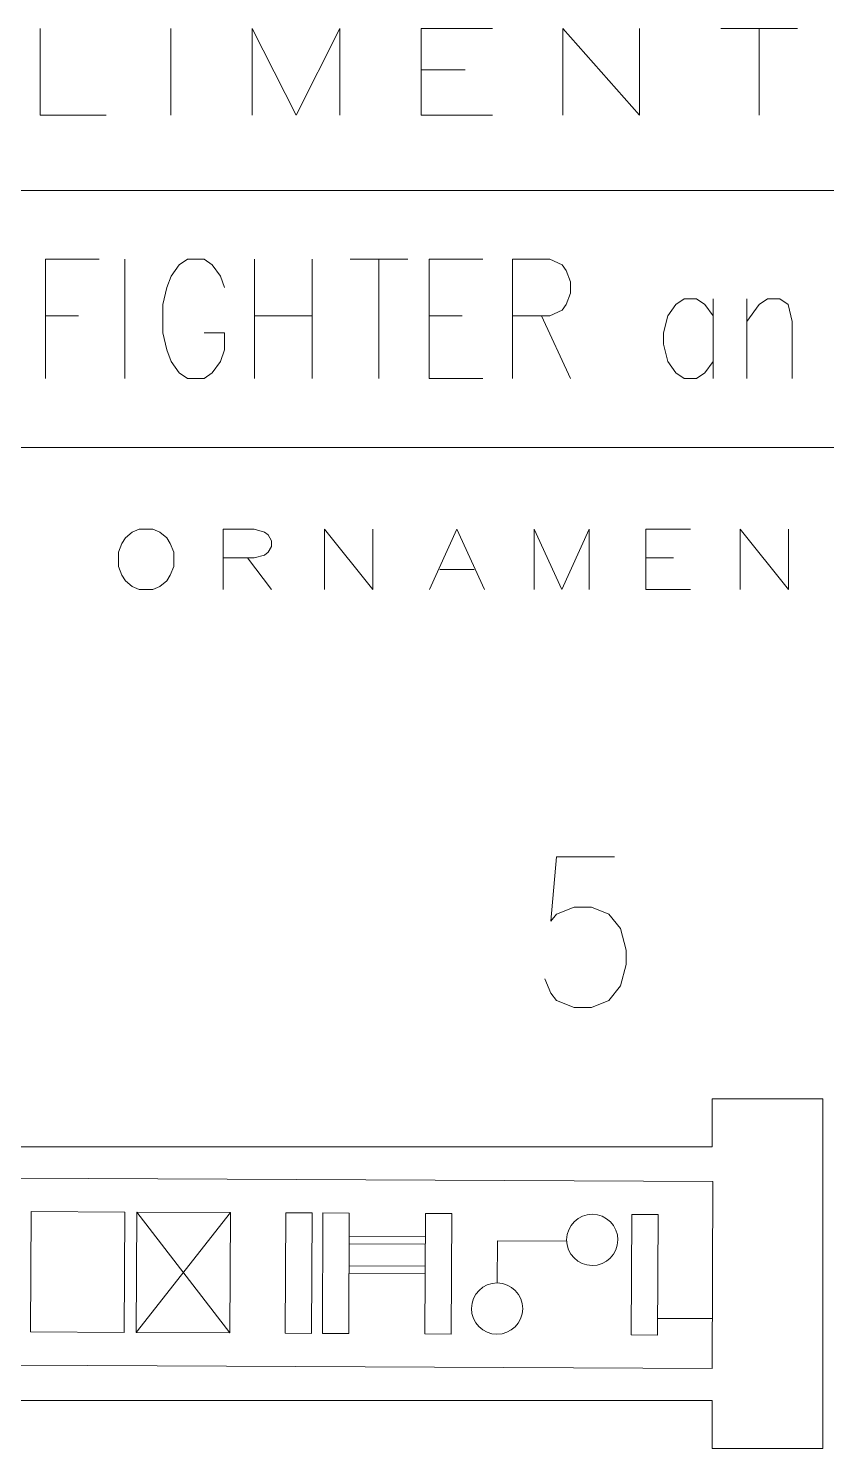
# Model space of a CAD drawing. Header units: inches. Extents: x -7 to 6.8, y -5.2 to 5.1.
# Drawn here: x -2.979 to -0.816, y -5.232 to -1.383 of the extents above; entities that cross this region are included whole.
import ezdxf

# ---------------------------------------------------------------- set-up
doc = ezdxf.new("R2010")
doc.units = ezdxf.units.IN
doc.header["$MEASUREMENT"] = 0
doc.layers.add('Layer 1', color=7, linetype='Continuous')

msp = doc.modelspace()

# ---------------------------------------------------------------- linework, layer by layer
at = {"layer": 'Layer 1', "color": 1, "lineweight": 9}
for points, knots in [([(-2.9468, -1.3831), (-2.9468, -1.3831), (-2.9468, -1.6184), (-2.9468, -1.6184), (-2.9468, -1.6184), (-2.9468, -1.6184), (-2.7684, -1.6184), (-2.7684, -1.6184)], [0, 0, 0, 0, 0.333333, 0.333333, 0.333333, 0.333333, 1, 1, 1, 1]), ([(-2.3726, -1.6184), (-2.3726, -1.6184), (-2.3726, -1.3831), (-2.3726, -1.3831), (-2.3726, -1.3831), (-2.3726, -1.3831), (-2.2536, -1.6184), (-2.2536, -1.6184), (-2.2536, -1.6184), (-2.2536, -1.6184), (-2.1349, -1.3831), (-2.1349, -1.3831), (-2.1349, -1.3831), (-2.1349, -1.3831), (-2.1349, -1.6184), (-2.1349, -1.6184)], [0, 0, 0, 0, 0.2, 0.2, 0.2, 0.2, 0.4, 0.4, 0.4, 0.4, 0.6, 0.6, 0.6, 0.6, 1, 1, 1, 1]), ([(-1.9146, -1.6184), (-1.9146, -1.6184), (-1.9146, -1.3831), (-1.9146, -1.3831), (-1.9146, -1.3831), (-1.9146, -1.3831), (-1.7214, -1.3831), (-1.7214, -1.3831)], [0, 0, 0, 0, 0.333333, 0.333333, 0.333333, 0.333333, 1, 1, 1, 1]), ([(-1.5309, -1.6184), (-1.5309, -1.6184), (-1.5309, -1.3831), (-1.5309, -1.3831), (-1.5309, -1.3831), (-1.5309, -1.3831), (-1.3227, -1.6184), (-1.3227, -1.6184), (-1.3227, -1.6184), (-1.3227, -1.6184), (-1.3227, -1.3831), (-1.3227, -1.3831)], [0, 0, 0, 0, 0.25, 0.25, 0.25, 0.25, 0.5, 0.5, 0.5, 0.5, 1, 1, 1, 1]), ([(-2.6789, -2.7401), (-2.6789, -2.7401), (-2.6975, -2.7479), (-2.6975, -2.7479), (-2.6975, -2.7479), (-2.6975, -2.7479), (-2.7162, -2.7635), (-2.7162, -2.7635), (-2.7162, -2.7635), (-2.7162, -2.7635), (-2.7256, -2.7791), (-2.7256, -2.7791), (-2.7256, -2.7791), (-2.7256, -2.7791), (-2.7349, -2.8024), (-2.7349, -2.8024), (-2.7349, -2.8024), (-2.7349, -2.8024), (-2.7349, -2.8414), (-2.7349, -2.8414), (-2.7349, -2.8414), (-2.7349, -2.8414), (-2.7256, -2.8647), (-2.7256, -2.8647), (-2.7256, -2.8647), (-2.7256, -2.8647), (-2.7162, -2.8803), (-2.7162, -2.8803), (-2.7162, -2.8803), (-2.7162, -2.8803), (-2.6975, -2.8959), (-2.6975, -2.8959), (-2.6975, -2.8959), (-2.6975, -2.8959), (-2.6789, -2.9037), (-2.6789, -2.9037), (-2.6789, -2.9037), (-2.6789, -2.9037), (-2.6415, -2.9037), (-2.6415, -2.9037), (-2.6415, -2.9037), (-2.6415, -2.9037), (-2.6228, -2.8959), (-2.6228, -2.8959), (-2.6228, -2.8959), (-2.6228, -2.8959), (-2.6041, -2.8803), (-2.6041, -2.8803), (-2.6041, -2.8803), (-2.6041, -2.8803), (-2.5948, -2.8647), (-2.5948, -2.8647), (-2.5948, -2.8647), (-2.5948, -2.8647), (-2.5854, -2.8414), (-2.5854, -2.8414), (-2.5854, -2.8414), (-2.5854, -2.8414), (-2.5854, -2.8024), (-2.5854, -2.8024), (-2.5854, -2.8024), (-2.5854, -2.8024), (-2.5948, -2.7791), (-2.5948, -2.7791), (-2.5948, -2.7791), (-2.5948, -2.7791), (-2.6041, -2.7635), (-2.6041, -2.7635), (-2.6041, -2.7635), (-2.6041, -2.7635), (-2.6228, -2.7479), (-2.6228, -2.7479), (-2.6228, -2.7479), (-2.6228, -2.7479), (-2.6415, -2.7401), (-2.6415, -2.7401), (-2.6415, -2.7401), (-2.6415, -2.7401), (-2.6789, -2.7401), (-2.6789, -2.7401)], [0, 0, 0, 0, 0.047619, 0.047619, 0.047619, 0.047619, 0.095238, 0.095238, 0.095238, 0.095238, 0.142857, 0.142857, 0.142857, 0.142857, 0.190476, 0.190476, 0.190476, 0.190476, 0.238095, 0.238095, 0.238095, 0.238095, 0.285714, 0.285714, 0.285714, 0.285714, 0.333333, 0.333333, 0.333333, 0.333333, 0.380952, 0.380952, 0.380952, 0.380952, 0.428571, 0.428571, 0.428571, 0.428571, 0.47619, 0.47619, 0.47619, 0.47619, 0.52381, 0.52381, 0.52381, 0.52381, 0.571429, 0.571429, 0.571429, 0.571429, 0.619048, 0.619048, 0.619048, 0.619048, 0.666667, 0.666667, 0.666667, 0.666667, 0.714286, 0.714286, 0.714286, 0.714286, 0.761905, 0.761905, 0.761905, 0.761905, 0.809524, 0.809524, 0.809524, 0.809524, 0.857143, 0.857143, 0.857143, 0.857143, 0.904762, 0.904762, 0.904762, 0.904762, 1, 1, 1, 1]), ([(-2.4509, -2.9037), (-2.4509, -2.9037), (-2.4509, -2.7401), (-2.4509, -2.7401), (-2.4509, -2.7401), (-2.4509, -2.7401), (-2.3669, -2.7401), (-2.3669, -2.7401), (-2.3669, -2.7401), (-2.3669, -2.7401), (-2.3388, -2.7479), (-2.3388, -2.7479), (-2.3388, -2.7479), (-2.3388, -2.7479), (-2.3295, -2.7557), (-2.3295, -2.7557), (-2.3295, -2.7557), (-2.3295, -2.7557), (-2.3202, -2.7713), (-2.3202, -2.7713), (-2.3202, -2.7713), (-2.3202, -2.7713), (-2.3202, -2.7868), (-2.3202, -2.7868), (-2.3202, -2.7868), (-2.3202, -2.7868), (-2.3295, -2.8024), (-2.3295, -2.8024), (-2.3295, -2.8024), (-2.3295, -2.8024), (-2.3388, -2.8102), (-2.3388, -2.8102), (-2.3388, -2.8102), (-2.3388, -2.8102), (-2.3669, -2.818), (-2.3669, -2.818), (-2.3669, -2.818), (-2.3669, -2.818), (-2.4509, -2.818), (-2.4509, -2.818)], [0, 0, 0, 0, 0.090909, 0.090909, 0.090909, 0.090909, 0.181818, 0.181818, 0.181818, 0.181818, 0.272727, 0.272727, 0.272727, 0.272727, 0.363636, 0.363636, 0.363636, 0.363636, 0.454545, 0.454545, 0.454545, 0.454545, 0.545455, 0.545455, 0.545455, 0.545455, 0.636364, 0.636364, 0.636364, 0.636364, 0.727273, 0.727273, 0.727273, 0.727273, 0.818182, 0.818182, 0.818182, 0.818182, 1, 1, 1, 1]), ([(-2.1763, -2.9037), (-2.1763, -2.9037), (-2.1763, -2.7401), (-2.1763, -2.7401), (-2.1763, -2.7401), (-2.1763, -2.7401), (-2.0455, -2.9037), (-2.0455, -2.9037), (-2.0455, -2.9037), (-2.0455, -2.9037), (-2.0455, -2.7401), (-2.0455, -2.7401)], [0, 0, 0, 0, 0.25, 0.25, 0.25, 0.25, 0.5, 0.5, 0.5, 0.5, 1, 1, 1, 1]), ([(-1.8923, -2.9037), (-1.8923, -2.9037), (-1.8176, -2.7401), (-1.8176, -2.7401), (-1.8176, -2.7401), (-1.8176, -2.7401), (-1.7429, -2.9037), (-1.7429, -2.9037)], [0, 0, 0, 0, 0.333333, 0.333333, 0.333333, 0.333333, 1, 1, 1, 1]), ([(-1.6084, -2.9037), (-1.6084, -2.9037), (-1.6084, -2.7401), (-1.6084, -2.7401), (-1.6084, -2.7401), (-1.6084, -2.7401), (-1.5336, -2.9037), (-1.5336, -2.9037), (-1.5336, -2.9037), (-1.5336, -2.9037), (-1.4589, -2.7401), (-1.4589, -2.7401), (-1.4589, -2.7401), (-1.4589, -2.7401), (-1.4589, -2.9037), (-1.4589, -2.9037)], [0, 0, 0, 0, 0.2, 0.2, 0.2, 0.2, 0.4, 0.4, 0.4, 0.4, 0.6, 0.6, 0.6, 0.6, 1, 1, 1, 1]), ([(-1.3057, -2.9037), (-1.3057, -2.9037), (-1.3057, -2.7401), (-1.3057, -2.7401), (-1.3057, -2.7401), (-1.3057, -2.7401), (-1.1843, -2.7401), (-1.1843, -2.7401)], [0, 0, 0, 0, 0.333333, 0.333333, 0.333333, 0.333333, 1, 1, 1, 1]), ([(-1.0498, -2.9037), (-1.0498, -2.9037), (-1.0498, -2.7401), (-1.0498, -2.7401), (-1.0498, -2.7401), (-1.0498, -2.7401), (-0.919, -2.9037), (-0.919, -2.9037), (-0.919, -2.9037), (-0.919, -2.9037), (-0.919, -2.7401), (-0.919, -2.7401)], [0, 0, 0, 0, 0.25, 0.25, 0.25, 0.25, 0.5, 0.5, 0.5, 0.5, 1, 1, 1, 1]), ([(-1.3903, -3.6277), (-1.3903, -3.6277), (-1.5474, -3.6277), (-1.5474, -3.6277), (-1.5474, -3.6277), (-1.5474, -3.6277), (-1.5634, -3.8028), (-1.5634, -3.8028), (-1.5634, -3.8028), (-1.5634, -3.8028), (-1.5474, -3.7835), (-1.5474, -3.7835), (-1.5474, -3.7835), (-1.5474, -3.7835), (-1.5002, -3.7643), (-1.5002, -3.7643), (-1.5002, -3.7643), (-1.5002, -3.7643), (-1.453, -3.7643), (-1.453, -3.7643), (-1.453, -3.7643), (-1.453, -3.7643), (-1.4059, -3.7835), (-1.4059, -3.7835), (-1.4059, -3.7835), (-1.4059, -3.7835), (-1.3747, -3.8226), (-1.3747, -3.8226), (-1.3747, -3.8226), (-1.3747, -3.8226), (-1.3587, -3.881), (-1.3587, -3.881), (-1.3587, -3.881), (-1.3587, -3.881), (-1.3587, -3.9195), (-1.3587, -3.9195), (-1.3587, -3.9195), (-1.3587, -3.9195), (-1.3747, -3.9778), (-1.3747, -3.9778), (-1.3747, -3.9778), (-1.3747, -3.9778), (-1.4059, -4.0169), (-1.4059, -4.0169), (-1.4059, -4.0169), (-1.4059, -4.0169), (-1.453, -4.0361), (-1.453, -4.0361), (-1.453, -4.0361), (-1.453, -4.0361), (-1.5002, -4.0361), (-1.5002, -4.0361), (-1.5002, -4.0361), (-1.5002, -4.0361), (-1.5474, -4.0169), (-1.5474, -4.0169), (-1.5474, -4.0169), (-1.5474, -4.0169), (-1.5634, -3.9976), (-1.5634, -3.9976), (-1.5634, -3.9976), (-1.5634, -3.9976), (-1.579, -3.9586), (-1.579, -3.9586)], [0, 0, 0, 0, 0.058824, 0.058824, 0.058824, 0.058824, 0.117647, 0.117647, 0.117647, 0.117647, 0.176471, 0.176471, 0.176471, 0.176471, 0.235294, 0.235294, 0.235294, 0.235294, 0.294118, 0.294118, 0.294118, 0.294118, 0.352941, 0.352941, 0.352941, 0.352941, 0.411765, 0.411765, 0.411765, 0.411765, 0.470588, 0.470588, 0.470588, 0.470588, 0.529412, 0.529412, 0.529412, 0.529412, 0.588235, 0.588235, 0.588235, 0.588235, 0.647059, 0.647059, 0.647059, 0.647059, 0.705882, 0.705882, 0.705882, 0.705882, 0.764706, 0.764706, 0.764706, 0.764706, 0.823529, 0.823529, 0.823529, 0.823529, 0.882353, 0.882353, 0.882353, 0.882353, 1, 1, 1, 1]), ([(-5.4501, -4.4871), (-5.4501, -4.4871), (-1.1238, -4.5079), (-1.1238, -4.5079), (-1.1238, -4.5079), (-1.1238, -4.5079), (-1.1262, -5.0148), (-1.1262, -5.0148), (-1.1262, -5.0148), (-1.1262, -5.0148), (-5.4526, -4.994), (-5.4526, -4.994), (-5.4526, -4.994), (-5.4526, -4.994), (-5.4501, -4.4871), (-5.4501, -4.4871)], [0, 0, 0, 0, 0.2, 0.2, 0.2, 0.2, 0.4, 0.4, 0.4, 0.4, 0.6, 0.6, 0.6, 0.6, 1, 1, 1, 1]), ([(-2.4315, -4.5918), (-2.4315, -4.5918), (-2.685, -4.5906), (-2.685, -4.5906), (-2.685, -4.5906), (-2.685, -4.5906), (-2.6866, -4.917), (-2.6866, -4.917), (-2.6866, -4.917), (-2.6866, -4.917), (-2.4331, -4.9182), (-2.4331, -4.9182), (-2.4331, -4.9182), (-2.4331, -4.9182), (-2.4315, -4.5918), (-2.4315, -4.5918)], [0, 0, 0, 0, 0.2, 0.2, 0.2, 0.2, 0.4, 0.4, 0.4, 0.4, 0.6, 0.6, 0.6, 0.6, 1, 1, 1, 1]), ([(-1.4506, -4.5966), (-1.4123, -4.5967), (-1.3813, -4.628), (-1.3815, -4.6663), (-1.3815, -4.6663), (-1.3817, -4.7047), (-1.4129, -4.7356), (-1.4513, -4.7355), (-1.4513, -4.7355), (-1.4896, -4.7353), (-1.5206, -4.704), (-1.5204, -4.6657), (-1.5204, -4.6657), (-1.5202, -4.6273), (-1.489, -4.5964), (-1.4506, -4.5966)], [0, 0, 0, 0, 0.2, 0.2, 0.2, 0.2, 0.4, 0.4, 0.4, 0.4, 0.6, 0.6, 0.6, 0.6, 1, 1, 1, 1]), ([(-1.7085, -4.7828), (-1.6701, -4.783), (-1.6392, -4.8143), (-1.6394, -4.8526), (-1.6394, -4.8526), (-1.6395, -4.891), (-1.6708, -4.9219), (-1.7091, -4.9217), (-1.7091, -4.9217), (-1.7475, -4.9215), (-1.7784, -4.8903), (-1.7782, -4.8519), (-1.7782, -4.8519), (-1.7781, -4.8136), (-1.7468, -4.7826), (-1.7085, -4.7828)], [0, 0, 0, 0, 0.2, 0.2, 0.2, 0.2, 0.4, 0.4, 0.4, 0.4, 0.6, 0.6, 0.6, 0.6, 1, 1, 1, 1])]:
    msp.add_open_spline(points, degree=3, knots=knots, dxfattribs=at)
for points in [[(-2.5929, -1.6184), (-2.5929, -1.6184), (-2.5929, -1.3831), (-2.5929, -1.3831)], [(-1.1024, -1.3831), (-1.1024, -1.3831), (-0.8945, -1.3831), (-0.8945, -1.3831)], [(-0.9985, -1.3831), (-0.9985, -1.3831), (-0.9985, -1.6184), (-0.9985, -1.6184)], [(-1.9146, -1.4953), (-1.9146, -1.4953), (-1.7956, -1.4953), (-1.7956, -1.4953)], [(-1.9146, -1.6184), (-1.9146, -1.6184), (-1.7214, -1.6184), (-1.7214, -1.6184)], [(-2.3855, -2.818), (-2.3855, -2.818), (-2.3202, -2.9037), (-2.3202, -2.9037)], [(-1.3057, -2.818), (-1.3057, -2.818), (-1.231, -2.818), (-1.231, -2.818)], [(-1.8643, -2.8492), (-1.8643, -2.8492), (-1.7709, -2.8492), (-1.7709, -2.8492)], [(-1.3057, -2.9037), (-1.3057, -2.9037), (-1.1843, -2.9037), (-1.1843, -2.9037)], [(-1.9754, -4.4141), (-1.9754, -4.4141), (-1.9533, -4.4141), (-1.9533, -4.4141)], [(-0.8257, -4.6017), (-0.8257, -4.6017), (-0.8257, -4.5796), (-0.8257, -4.5796)], [(-0.8257, -4.9291), (-0.8257, -4.9291), (-0.8257, -4.907), (-0.8257, -4.907)], [(-1.9754, -5.1016), (-1.9754, -5.1016), (-1.9533, -5.1016), (-1.9533, -5.1016)]]:
    msp.add_open_spline(points, degree=3, dxfattribs=at)
at = {"layer": 'Layer 1', "color": 5, "lineweight": 9}
for points in [[(-5.2656, -1.8223), (-5.2656, -1.8223), (0.9647, -1.8223), (0.9647, -1.8223)], [(-2.7177, -2.3316), (-2.7177, -2.3316), (-2.7177, -2.0081), (-2.7177, -2.0081)], [(-2.3667, -2.3316), (-2.3667, -2.3316), (-2.3667, -2.0081), (-2.3667, -2.0081)], [(-2.2101, -2.0081), (-2.2101, -2.0081), (-2.2101, -2.3316), (-2.2101, -2.3316)], [(-2.1073, -2.0081), (-2.1073, -2.0081), (-1.9507, -2.0081), (-1.9507, -2.0081)], [(-2.029, -2.0081), (-2.029, -2.0081), (-2.029, -2.3316), (-2.029, -2.3316)], [(-1.1234, -2.1159), (-1.1234, -2.1159), (-1.1234, -2.3316), (-1.1234, -2.3316)], [(-1.0317, -2.3316), (-1.0317, -2.3316), (-1.0317, -2.1159), (-1.0317, -2.1159)], [(-2.9324, -2.1622), (-2.9324, -2.1622), (-2.843, -2.1622), (-2.843, -2.1622)], [(-2.3667, -2.1622), (-2.3667, -2.1622), (-2.2101, -2.1622), (-2.2101, -2.1622)], [(-1.8926, -2.1622), (-1.8926, -2.1622), (-1.8032, -2.1622), (-1.8032, -2.1622)], [(-1.5885, -2.1622), (-1.5885, -2.1622), (-1.5102, -2.3316), (-1.5102, -2.3316)], [(-1.8926, -2.3316), (-1.8926, -2.3316), (-1.7473, -2.3316), (-1.7473, -2.3316)], [(-5.2737, -2.5184), (-5.2737, -2.5184), (0.9434, -2.5184), (0.9434, -2.5184)], [(-2.4315, -4.5918), (-2.4315, -4.5918), (-2.6866, -4.917), (-2.6866, -4.917)], [(-2.685, -4.5906), (-2.685, -4.5906), (-2.4331, -4.9182), (-2.4331, -4.9182)], [(-2.1098, -4.6566), (-2.1098, -4.6566), (-1.9032, -4.6576), (-1.9032, -4.6576)], [(-2.1099, -4.6766), (-2.1099, -4.6766), (-1.9033, -4.6776), (-1.9033, -4.6776)], [(-2.1103, -4.7566), (-2.1103, -4.7566), (-1.9037, -4.7576), (-1.9037, -4.7576)], [(-2.1102, -4.7366), (-2.1102, -4.7366), (-1.9036, -4.7376), (-1.9036, -4.7376)], [(-1.274, -4.8787), (-1.274, -4.8787), (-1.1256, -4.8794), (-1.1256, -4.8794)]]:
    msp.add_open_spline(points, degree=3, dxfattribs=at)
for points, knots in [([(-2.9324, -2.3316), (-2.9324, -2.3316), (-2.9324, -2.0081), (-2.9324, -2.0081), (-2.9324, -2.0081), (-2.9324, -2.0081), (-2.7871, -2.0081), (-2.7871, -2.0081)], [0, 0, 0, 0, 0.333333, 0.333333, 0.333333, 0.333333, 1, 1, 1, 1]), ([(-2.4472, -2.0851), (-2.4472, -2.0851), (-2.4584, -2.0543), (-2.4584, -2.0543), (-2.4584, -2.0543), (-2.4584, -2.0543), (-2.4807, -2.0235), (-2.4807, -2.0235), (-2.4807, -2.0235), (-2.4807, -2.0235), (-2.5031, -2.0081), (-2.5031, -2.0081), (-2.5031, -2.0081), (-2.5031, -2.0081), (-2.5478, -2.0081), (-2.5478, -2.0081), (-2.5478, -2.0081), (-2.5478, -2.0081), (-2.5702, -2.0235), (-2.5702, -2.0235), (-2.5702, -2.0235), (-2.5702, -2.0235), (-2.5925, -2.0543), (-2.5925, -2.0543), (-2.5925, -2.0543), (-2.5925, -2.0543), (-2.6037, -2.0851), (-2.6037, -2.0851), (-2.6037, -2.0851), (-2.6037, -2.0851), (-2.6149, -2.1314), (-2.6149, -2.1314), (-2.6149, -2.1314), (-2.6149, -2.1314), (-2.6149, -2.2084), (-2.6149, -2.2084), (-2.6149, -2.2084), (-2.6149, -2.2084), (-2.6037, -2.2546), (-2.6037, -2.2546), (-2.6037, -2.2546), (-2.6037, -2.2546), (-2.5925, -2.2854), (-2.5925, -2.2854), (-2.5925, -2.2854), (-2.5925, -2.2854), (-2.5702, -2.3162), (-2.5702, -2.3162), (-2.5702, -2.3162), (-2.5702, -2.3162), (-2.5478, -2.3316), (-2.5478, -2.3316), (-2.5478, -2.3316), (-2.5478, -2.3316), (-2.5031, -2.3316), (-2.5031, -2.3316), (-2.5031, -2.3316), (-2.5031, -2.3316), (-2.4807, -2.3162), (-2.4807, -2.3162), (-2.4807, -2.3162), (-2.4807, -2.3162), (-2.4584, -2.2854), (-2.4584, -2.2854), (-2.4584, -2.2854), (-2.4584, -2.2854), (-2.4472, -2.2546), (-2.4472, -2.2546), (-2.4472, -2.2546), (-2.4472, -2.2546), (-2.4472, -2.2084), (-2.4472, -2.2084), (-2.4472, -2.2084), (-2.4472, -2.2084), (-2.5031, -2.2084), (-2.5031, -2.2084)], [0, 0, 0, 0, 0.05, 0.05, 0.05, 0.05, 0.1, 0.1, 0.1, 0.1, 0.15, 0.15, 0.15, 0.15, 0.2, 0.2, 0.2, 0.2, 0.25, 0.25, 0.25, 0.25, 0.3, 0.3, 0.3, 0.3, 0.35, 0.35, 0.35, 0.35, 0.4, 0.4, 0.4, 0.4, 0.45, 0.45, 0.45, 0.45, 0.5, 0.5, 0.5, 0.5, 0.55, 0.55, 0.55, 0.55, 0.6, 0.6, 0.6, 0.6, 0.65, 0.65, 0.65, 0.65, 0.7, 0.7, 0.7, 0.7, 0.75, 0.75, 0.75, 0.75, 0.8, 0.8, 0.8, 0.8, 0.85, 0.85, 0.85, 0.85, 0.9, 0.9, 0.9, 0.9, 1, 1, 1, 1]), ([(-1.8926, -2.3316), (-1.8926, -2.3316), (-1.8926, -2.0081), (-1.8926, -2.0081), (-1.8926, -2.0081), (-1.8926, -2.0081), (-1.7473, -2.0081), (-1.7473, -2.0081)], [0, 0, 0, 0, 0.333333, 0.333333, 0.333333, 0.333333, 1, 1, 1, 1]), ([(-1.6668, -2.3316), (-1.6668, -2.3316), (-1.6668, -2.0081), (-1.6668, -2.0081), (-1.6668, -2.0081), (-1.6668, -2.0081), (-1.5661, -2.0081), (-1.5661, -2.0081), (-1.5661, -2.0081), (-1.5661, -2.0081), (-1.5326, -2.0235), (-1.5326, -2.0235), (-1.5326, -2.0235), (-1.5326, -2.0235), (-1.5214, -2.0389), (-1.5214, -2.0389), (-1.5214, -2.0389), (-1.5214, -2.0389), (-1.5102, -2.0697), (-1.5102, -2.0697), (-1.5102, -2.0697), (-1.5102, -2.0697), (-1.5102, -2.1005), (-1.5102, -2.1005), (-1.5102, -2.1005), (-1.5102, -2.1005), (-1.5214, -2.1314), (-1.5214, -2.1314), (-1.5214, -2.1314), (-1.5214, -2.1314), (-1.5326, -2.1468), (-1.5326, -2.1468), (-1.5326, -2.1468), (-1.5326, -2.1468), (-1.5661, -2.1622), (-1.5661, -2.1622), (-1.5661, -2.1622), (-1.5661, -2.1622), (-1.6668, -2.1622), (-1.6668, -2.1622)], [0, 0, 0, 0, 0.090909, 0.090909, 0.090909, 0.090909, 0.181818, 0.181818, 0.181818, 0.181818, 0.272727, 0.272727, 0.272727, 0.272727, 0.363636, 0.363636, 0.363636, 0.363636, 0.454545, 0.454545, 0.454545, 0.454545, 0.545455, 0.545455, 0.545455, 0.545455, 0.636364, 0.636364, 0.636364, 0.636364, 0.727273, 0.727273, 0.727273, 0.727273, 0.818182, 0.818182, 0.818182, 0.818182, 1, 1, 1, 1]), ([(-1.1234, -2.1622), (-1.1234, -2.1622), (-1.1457, -2.1314), (-1.1457, -2.1314), (-1.1457, -2.1314), (-1.1457, -2.1314), (-1.1681, -2.1159), (-1.1681, -2.1159), (-1.1681, -2.1159), (-1.1681, -2.1159), (-1.2016, -2.1159), (-1.2016, -2.1159), (-1.2016, -2.1159), (-1.2016, -2.1159), (-1.224, -2.1314), (-1.224, -2.1314), (-1.224, -2.1314), (-1.224, -2.1314), (-1.2464, -2.1622), (-1.2464, -2.1622), (-1.2464, -2.1622), (-1.2464, -2.1622), (-1.2575, -2.2084), (-1.2575, -2.2084), (-1.2575, -2.2084), (-1.2575, -2.2084), (-1.2575, -2.2392), (-1.2575, -2.2392), (-1.2575, -2.2392), (-1.2575, -2.2392), (-1.2464, -2.2854), (-1.2464, -2.2854), (-1.2464, -2.2854), (-1.2464, -2.2854), (-1.224, -2.3162), (-1.224, -2.3162), (-1.224, -2.3162), (-1.224, -2.3162), (-1.2016, -2.3316), (-1.2016, -2.3316), (-1.2016, -2.3316), (-1.2016, -2.3316), (-1.1681, -2.3316), (-1.1681, -2.3316), (-1.1681, -2.3316), (-1.1681, -2.3316), (-1.1457, -2.3162), (-1.1457, -2.3162), (-1.1457, -2.3162), (-1.1457, -2.3162), (-1.1234, -2.2854), (-1.1234, -2.2854)], [0, 0, 0, 0, 0.071429, 0.071429, 0.071429, 0.071429, 0.142857, 0.142857, 0.142857, 0.142857, 0.214286, 0.214286, 0.214286, 0.214286, 0.285714, 0.285714, 0.285714, 0.285714, 0.357143, 0.357143, 0.357143, 0.357143, 0.428571, 0.428571, 0.428571, 0.428571, 0.5, 0.5, 0.5, 0.5, 0.571429, 0.571429, 0.571429, 0.571429, 0.642857, 0.642857, 0.642857, 0.642857, 0.714286, 0.714286, 0.714286, 0.714286, 0.785714, 0.785714, 0.785714, 0.785714, 0.857143, 0.857143, 0.857143, 0.857143, 1, 1, 1, 1]), ([(-1.0317, -2.1776), (-1.0317, -2.1776), (-0.9982, -2.1314), (-0.9982, -2.1314), (-0.9982, -2.1314), (-0.9982, -2.1314), (-0.9758, -2.1159), (-0.9758, -2.1159), (-0.9758, -2.1159), (-0.9758, -2.1159), (-0.9422, -2.1159), (-0.9422, -2.1159), (-0.9422, -2.1159), (-0.9422, -2.1159), (-0.9199, -2.1314), (-0.9199, -2.1314), (-0.9199, -2.1314), (-0.9199, -2.1314), (-0.9087, -2.1776), (-0.9087, -2.1776), (-0.9087, -2.1776), (-0.9087, -2.1776), (-0.9087, -2.3316), (-0.9087, -2.3316)], [0, 0, 0, 0, 0.142857, 0.142857, 0.142857, 0.142857, 0.285714, 0.285714, 0.285714, 0.285714, 0.428571, 0.428571, 0.428571, 0.428571, 0.571429, 0.571429, 0.571429, 0.571429, 0.714286, 0.714286, 0.714286, 0.714286, 1, 1, 1, 1]), ([(-2.718, -4.5905), (-2.718, -4.5905), (-2.9714, -4.5893), (-2.9714, -4.5893), (-2.9714, -4.5893), (-2.9714, -4.5893), (-2.973, -4.9156), (-2.973, -4.9156), (-2.973, -4.9156), (-2.973, -4.9156), (-2.7195, -4.9169), (-2.7195, -4.9169), (-2.7195, -4.9169), (-2.7195, -4.9169), (-2.718, -4.5905), (-2.718, -4.5905)], [0, 0, 0, 0, 0.2, 0.2, 0.2, 0.2, 0.4, 0.4, 0.4, 0.4, 0.6, 0.6, 0.6, 0.6, 1, 1, 1, 1]), ([(-2.2102, -4.5929), (-2.2102, -4.5929), (-2.2813, -4.5926), (-2.2813, -4.5926), (-2.2813, -4.5926), (-2.2813, -4.5926), (-2.2829, -4.919), (-2.2829, -4.919), (-2.2829, -4.919), (-2.2829, -4.919), (-2.2117, -4.9193), (-2.2117, -4.9193), (-2.2117, -4.9193), (-2.2117, -4.9193), (-2.2102, -4.5929), (-2.2102, -4.5929)], [0, 0, 0, 0, 0.2, 0.2, 0.2, 0.2, 0.4, 0.4, 0.4, 0.4, 0.6, 0.6, 0.6, 0.6, 1, 1, 1, 1]), ([(-2.1095, -4.5934), (-2.1095, -4.5934), (-2.1807, -4.5931), (-2.1807, -4.5931), (-2.1807, -4.5931), (-2.1807, -4.5931), (-2.1822, -4.9194), (-2.1822, -4.9194), (-2.1822, -4.9194), (-2.1822, -4.9194), (-2.111, -4.9198), (-2.111, -4.9198), (-2.111, -4.9198), (-2.111, -4.9198), (-2.1095, -4.5934), (-2.1095, -4.5934)], [0, 0, 0, 0, 0.2, 0.2, 0.2, 0.2, 0.4, 0.4, 0.4, 0.4, 0.6, 0.6, 0.6, 0.6, 1, 1, 1, 1]), ([(-1.8317, -4.5947), (-1.8317, -4.5947), (-1.9029, -4.5944), (-1.9029, -4.5944), (-1.9029, -4.5944), (-1.9029, -4.5944), (-1.9044, -4.9208), (-1.9044, -4.9208), (-1.9044, -4.9208), (-1.9044, -4.9208), (-1.8333, -4.9211), (-1.8333, -4.9211), (-1.8333, -4.9211), (-1.8333, -4.9211), (-1.8317, -4.5947), (-1.8317, -4.5947)], [0, 0, 0, 0, 0.2, 0.2, 0.2, 0.2, 0.4, 0.4, 0.4, 0.4, 0.6, 0.6, 0.6, 0.6, 1, 1, 1, 1]), ([(-1.2727, -4.5974), (-1.2727, -4.5974), (-1.3439, -4.5971), (-1.3439, -4.5971), (-1.3439, -4.5971), (-1.3439, -4.5971), (-1.3454, -4.9235), (-1.3454, -4.9235), (-1.3454, -4.9235), (-1.3454, -4.9235), (-1.2742, -4.9238), (-1.2742, -4.9238), (-1.2742, -4.9238), (-1.2742, -4.9238), (-1.2727, -4.5974), (-1.2727, -4.5974)], [0, 0, 0, 0, 0.2, 0.2, 0.2, 0.2, 0.4, 0.4, 0.4, 0.4, 0.6, 0.6, 0.6, 0.6, 1, 1, 1, 1]), ([(-1.7085, -4.7828), (-1.7085, -4.7828), (-1.7079, -4.6682), (-1.7079, -4.6682), (-1.7079, -4.6682), (-1.7079, -4.6682), (-1.5204, -4.6691), (-1.5204, -4.6691)], [0, 0, 0, 0, 0.333333, 0.333333, 0.333333, 0.333333, 1, 1, 1, 1])]:
    msp.add_open_spline(points, degree=3, knots=knots, dxfattribs=at)
at = {"layer": 'Layer 1', "lineweight": 9}
for points in [[(-0.8257, -4.5796), (-0.8257, -4.5796), (-0.8257, -4.2841), (-0.8257, -4.2841), (-0.8257, -4.2841), (-0.8257, -4.2841), (-1.1258, -4.2841), (-1.1258, -4.2841), (-1.1258, -4.2841), (-1.1258, -4.2841), (-1.1258, -4.4141), (-1.1258, -4.4141), (-1.1258, -4.4141), (-1.1258, -4.4141), (-1.9533, -4.4141), (-1.9533, -4.4141)], [(-1.9533, -5.1016), (-1.9533, -5.1016), (-1.1258, -5.1016), (-1.1258, -5.1016), (-1.1258, -5.1016), (-1.1258, -5.1016), (-1.1258, -5.2316), (-1.1258, -5.2316), (-1.1258, -5.2316), (-1.1258, -5.2316), (-0.8257, -5.2316), (-0.8257, -5.2316), (-0.8257, -5.2316), (-0.8257, -5.2316), (-0.8257, -4.9291), (-0.8257, -4.9291)]]:
    msp.add_open_spline(points, degree=3, knots=[0, 0, 0, 0, 0.2, 0.2, 0.2, 0.2, 0.4, 0.4, 0.4, 0.4, 0.6, 0.6, 0.6, 0.6, 1, 1, 1, 1], dxfattribs=at)
for points in [[(-1.9754, -4.4141), (-1.9754, -4.4141), (-4.0626, -4.4141), (-4.0626, -4.4141)], [(-0.8257, -4.907), (-0.8257, -4.907), (-0.8257, -4.6017), (-0.8257, -4.6017)], [(-4.0626, -5.1016), (-4.0626, -5.1016), (-1.9754, -5.1016), (-1.9754, -5.1016)]]:
    msp.add_open_spline(points, degree=3, dxfattribs=at)

doc.saveas('drawing.dxf')
